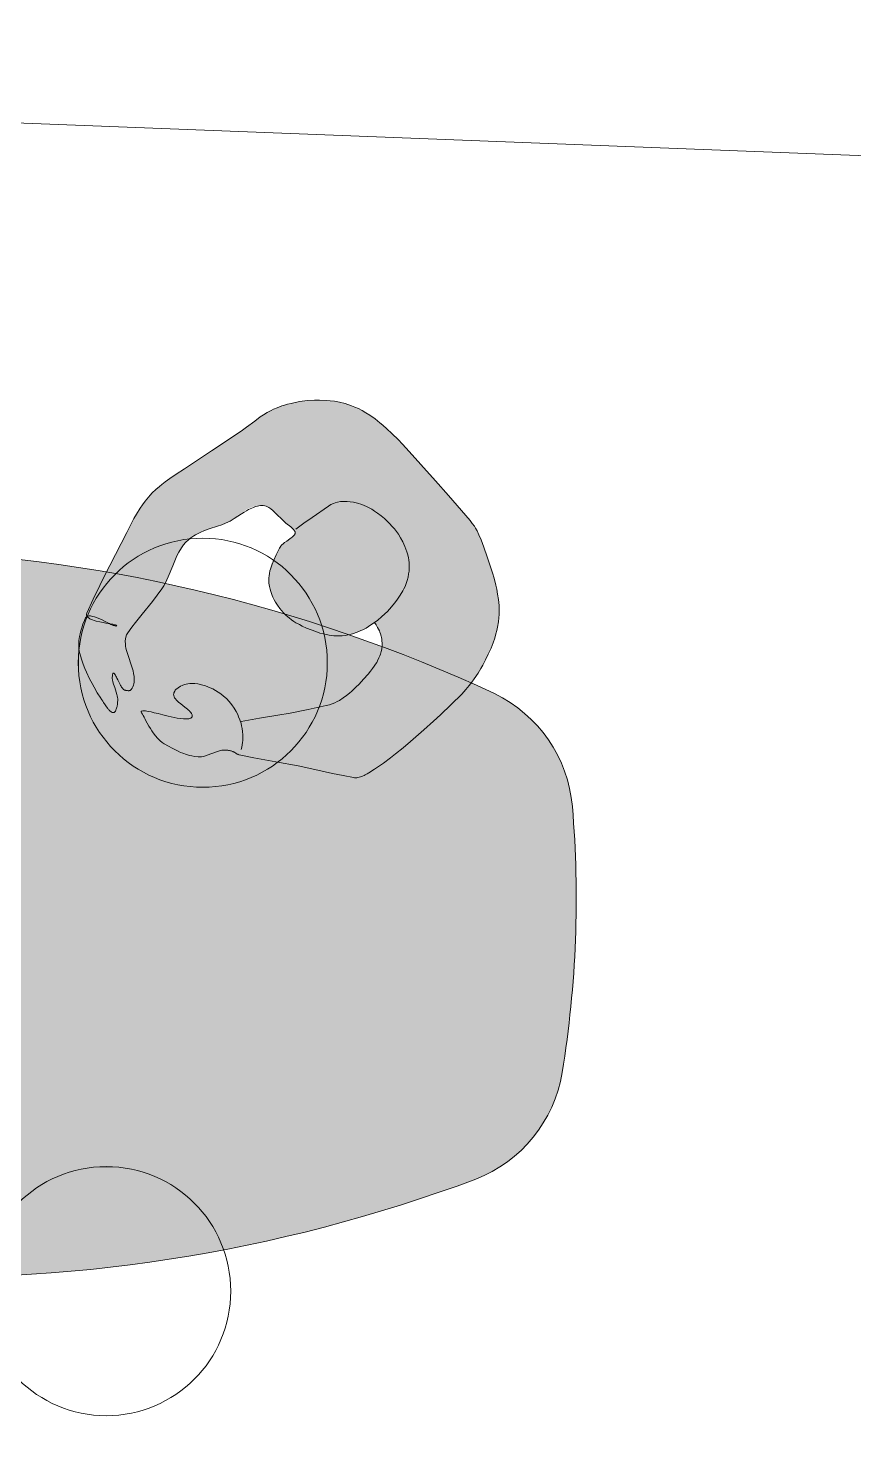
# Model space of a CAD drawing. Header units: millimetres. Extents: x 20651 to 33487, y 27202 to 35815.
# Drawn here: x 29586 to 30780, y 33779 to 35815 of the extents above; entities that cross this region are included whole.
import ezdxf

# ---------------------------------------------------------------- set-up
doc = ezdxf.new("R2010")
doc.units = ezdxf.units.MM
doc.header["$MEASUREMENT"] = 0
for name, color, linetype, lineweight in [('FURN-FREE', 1, 'Continuous', 0), ('PRES-FILL', 7, 'Continuous', 0), ('PRES-PEOP', 42, 'Continuous', 0)]:
    doc.layers.add(name, color=color, linetype=linetype, lineweight=lineweight)

# ---------------------------------------------------------------- blocks, each defined once
blk = doc.blocks.new('*U22')
at = {"color": 0, "linetype": 'ByBlock', "lineweight": -2}
for points in [[(-142.2, 123.4), (-160.9, 93.7), (-190.5, 112.4), (-171.8, 142)], [(159.5, 81.4), (143.2, 112.3), (174.2, 128.6), (190.5, 97.7)], [(-27.7, -158.9), (7.3, -160.3), (5.9, -195.3), (-29.1, -193.9)]]:
    blk.add_wipeout(points, dxfattribs=at)
blk.add_wipeout([(176.4, 8.3), (176.5, 19.6), (175.8, 30.9), (174.5, 42.1), (172.5, 53.3), (169.7, 64.2), (166.3, 75), (162.2, 85.6), (157.5, 95.8), (152.1, 105.8), (146.1, 115.4), (139.5, 124.6), (132.4, 133.3), (124.7, 141.6), (116.5, 149.4), (107.9, 156.7), (98.8, 163.4), (89.3, 169.5), (79.4, 175.1), (69.2, 179.9), (58.7, 184.2), (48, 187.7), (37.1, 190.6), (26, 192.8), (14.8, 194.3), (3.5, 195.1), (-7.8, 195.2), (-19.1, 194.6), (-30.3, 193.2), (-41.5, 191.2), (-52.4, 188.5), (-63.2, 185.1), (-73.8, 181), (-84, 176.2), (-94, 170.9), (-103.6, 164.9), (-112.8, 158.3), (-121.5, 151.1), (-129.8, 143.5), (-137.6, 135.3), (-144.9, 126.6), (-151.6, 117.5), (-157.7, 108), (-163.3, 98.1), (-168.1, 87.9), (-172.4, 77.5), (-176, 66.7), (-178.8, 55.8), (-181, 44.7), (-182.5, 33.5), (-183.3, 22.2), (-183.4, 10.9), (-182.8, -0.4), (-181.5, -11.6), (-179.4, -22.7), (-176.7, -33.7), (-173.3, -44.5), (-169.2, -55), (-164.4, -65.3), (-159.1, -75.2), (-153.1, -84.8), (-146.5, -94), (-139.3, -102.8), (-131.7, -111.1), (-123.5, -118.9), (-114.8, -126.2), (-105.7, -132.9), (-96.2, -139), (-86.3, -144.5), (-76.1, -149.4), (-65.7, -153.7), (-54.9, -157.2), (-44, -160.1), (-32.9, -162.3), (-21.7, -163.8), (-10.4, -164.6), (0.9, -164.7), (12.2, -164.1), (23.4, -162.7), (34.5, -160.7), (45.5, -157.9), (56.3, -154.5), (66.8, -150.4), (77.1, -145.7), (87, -140.3), (96.6, -134.3), (105.8, -127.8), (114.6, -120.6), (122.9, -112.9), (130.7, -104.7), (138, -96.1), (144.7, -87), (150.8, -77.5), (156.3, -67.6), (161.2, -57.4), (165.4, -46.9), (169, -36.2), (171.9, -25.3), (174.1, -14.2)], dxfattribs=at)
blk.add_circle((-3.5, 15.3), 180, dxfattribs=at)
blk = doc.blocks.new('*U24')
at = {"color": 0, "linetype": 'ByBlock', "lineweight": -2}
for points in [[(-142.2, 123.4), (-160.9, 93.7), (-190.5, 112.4), (-171.8, 142)], [(159.5, 81.4), (143.2, 112.3), (174.2, 128.6), (190.5, 97.7)], [(-27.7, -158.9), (7.3, -160.3), (5.9, -195.3), (-29.1, -193.9)]]:
    blk.add_wipeout(points, dxfattribs=at)
blk.add_wipeout([(176.4, 8.3), (176.5, 19.6), (175.8, 30.9), (174.5, 42.1), (172.5, 53.3), (169.7, 64.2), (166.3, 75), (162.2, 85.6), (157.5, 95.8), (152.1, 105.8), (146.1, 115.4), (139.5, 124.6), (132.4, 133.3), (124.7, 141.6), (116.5, 149.4), (107.9, 156.7), (98.8, 163.4), (89.3, 169.5), (79.4, 175.1), (69.2, 179.9), (58.7, 184.2), (48, 187.7), (37.1, 190.6), (26, 192.8), (14.8, 194.3), (3.5, 195.1), (-7.8, 195.2), (-19.1, 194.6), (-30.3, 193.2), (-41.5, 191.2), (-52.4, 188.5), (-63.2, 185.1), (-73.8, 181), (-84, 176.2), (-94, 170.9), (-103.6, 164.9), (-112.8, 158.3), (-121.5, 151.1), (-129.8, 143.5), (-137.6, 135.3), (-144.9, 126.6), (-151.6, 117.5), (-157.7, 108), (-163.3, 98.1), (-168.1, 87.9), (-172.4, 77.5), (-176, 66.7), (-178.8, 55.8), (-181, 44.7), (-182.5, 33.5), (-183.3, 22.2), (-183.4, 10.9), (-182.8, -0.4), (-181.5, -11.6), (-179.4, -22.7), (-176.7, -33.7), (-173.3, -44.5), (-169.2, -55), (-164.4, -65.3), (-159.1, -75.2), (-153.1, -84.8), (-146.5, -94), (-139.3, -102.8), (-131.7, -111.1), (-123.5, -118.9), (-114.8, -126.2), (-105.7, -132.9), (-96.2, -139), (-86.3, -144.5), (-76.1, -149.4), (-65.7, -153.7), (-54.9, -157.2), (-44, -160.1), (-32.9, -162.3), (-21.7, -163.8), (-10.4, -164.6), (0.9, -164.7), (12.2, -164.1), (23.4, -162.7), (34.5, -160.7), (45.5, -157.9), (56.3, -154.5), (66.8, -150.4), (77.1, -145.7), (87, -140.3), (96.6, -134.3), (105.8, -127.8), (114.6, -120.6), (122.9, -112.9), (130.7, -104.7), (138, -96.1), (144.7, -87), (150.8, -77.5), (156.3, -67.6), (161.2, -57.4), (165.4, -46.9), (169, -36.2), (171.9, -25.3), (174.1, -14.2)], dxfattribs=at)
blk.add_circle((-3.5, 15.3), 180, dxfattribs=at)
blk = doc.blocks.new('*U25')
at = {"layer": 'PRES-FILL', "linetype": 'ByBlock', "lineweight": -2, "extrusion": (0, 0, -1)}
h = blk.add_hatch(color=0, dxfattribs=at)
edge = h.paths.add_edge_path(flags=16)
edge.add_spline(control_points=[(87.1, -291.1), (88.9, -288.5), (89.4, -283.3), (89.5, -277.4)], knot_values=[0, 0, 0, 0, 1, 1, 1, 1], degree=3, periodic=0)
edge.add_spline(control_points=[(89.5, -277.4), (94.1, -264.3), (102.3, -248.1), (95, -247.6), (88, -247), (89.7, -264.1), (89.5, -277.4)], knot_values=[0, 0, 0, 0, 0.509531, 0.509531, 0.509531, 1, 1, 1, 1], degree=3, periodic=0)
edge.add_spline(control_points=[(89.5, -277.4), (87.5, -283), (86.2, -288.1), (87.1, -291.1)], knot_values=[0, 0, 0, 0, 1, 1, 1, 1], degree=3, periodic=0)
edge.add_spline(control_points=[(87.1, -291.1), (86, -292.7), (84.3, -293.3), (82, -292.6), (63.6, -286.7), (44.9, -280.7), (26.4, -274.1), (4, -266.1), (-18.4, -258.1), (-40.8, -249.8), (-62.1, -241.9), (-84, -234.3), (-102, -220.3), (-117.4, -208.3), (-129.9, -193.2), (-142.6, -178.6), (-163, -155.2), (-182.9, -131.3), (-203.2, -107.9), (-213.2, -96.5), (-224.2, -86), (-234.3, -74.7), (-246.7, -60.8), (-254.8, -44.4), (-259.7, -25), (-268.8, 10.8), (-269.4, 46.9), (-252.7, 77.9), (-241.3, 99.1), (-227.3, 117.8), (-212, 135.7), (-198.2, 151.6), (-184.4, 167.6), (-170.6, 183.5), (-153.9, 202.7), (-137.1, 221.9), (-119.8, 240.6), (-106.8, 254.7), (-88.4, 262.4), (-71.1, 271.5), (-49.3, 282.9), (-28.3, 292.7), (-3.3, 297.3), (21.5, 302), (44.7, 298.6), (68.4, 290.7), (91.1, 283.2), (111.9, 273.8), (130.5, 259.8), (157.5, 239.5), (182.8, 217.5), (207.6, 194.9), (226.2, 177.9), (244, 160), (260.3, 140.7), (265.4, 134.8), (270.1, 127.5), (269.8, 119.5), (269, 91.5), (265, 65.1), (263.2, 38), (261.2, 9.3), (260.2, -19.6), (257.9, -48.3), (257.6, -51.7), (255, -54.6), (254.2, -58), (253.4, -61.6), (253.2, -65.2), (253.5, -68.8), (254.4, -82.4), (267.6, -92.2), (268.2, -106.7), (269, -125.4), (262.5, -142.7), (255.6, -157.8), (248.2, -173.7), (230.6, -189), (215.1, -195.9), (194.6, -205.1), (227.5, -119.8), (210.4, -122.7), (200.6, -124.4), (194.9, -152.8), (181.9, -153.3), (179.8, -153.3), (175.7, -153.3), (175.6, -151), (174.7, -121.2), (175.9, -84.2), (191.9, -63.8), (196.2, -58.4), (202.4, -54.5), (209.7, -51.7)], knot_values=[0, 0, 0, 0, 0.004098, 0.004098, 0.004098, 0.036354, 0.036354, 0.036354, 0.07573, 0.07573, 0.07573, 0.113201, 0.113201, 0.113201, 0.145266, 0.145266, 0.145266, 0.196552, 0.196552, 0.196552, 0.221625, 0.221625, 0.221625, 0.252365, 0.252365, 0.252365, 0.309173, 0.309173, 0.309173, 0.348127, 0.348127, 0.348127, 0.382965, 0.382965, 0.382965, 0.425054, 0.425054, 0.425054, 0.456865, 0.456865, 0.456865, 0.496842, 0.496842, 0.496842, 0.536467, 0.536467, 0.536467, 0.574696, 0.574696, 0.574696, 0.630228, 0.630228, 0.630228, 0.671879, 0.671879, 0.671879, 0.684675, 0.684675, 0.684675, 0.729775, 0.729775, 0.729775, 0.777357, 0.777357, 0.777357, 0.783126, 0.783126, 0.783126, 0.789055, 0.789055, 0.789055, 0.811446, 0.811446, 0.811446, 0.840448, 0.840448, 0.840448, 0.871083, 0.871083, 0.871083, 0.911485, 0.911485, 0.911485, 0.934486, 0.934486, 0.934486, 0.938181, 0.938181, 0.938181, 0.987094, 0.987094, 0.987094, 1, 1, 1, 1], degree=3, periodic=0)
edge.add_line((209.7, -51.7), (194, 0))
edge.add_spline(control_points=[(194, 0), (187, 22.7), (179.6, 45.3), (171.5, 67.7), (163, 91.4), (139.6, 107.6), (118.7, 121.9), (107.4, 129.7), (96.1, 136.5), (80.5, 136.9), (68.4, 137.2), (58.5, 133.8), (50.1, 127.2)], knot_values=[0, 0, 0, 0, 0.324205, 0.324205, 0.324205, 0.66843, 0.66843, 0.66843, 0.855113, 0.855113, 0.855113, 1, 1, 1, 1], degree=3, periodic=0)
edge.add_line((50.1, 127.2), (43.4, 121.9))
edge.add_spline(control_points=[(43.4, 121.9), (53, 112), (61.7, 101.2), (66.2, 86.4), (72, 67.4), (70.6, 51.9), (65.8, 32.4), (60.9, 12.4), (52.4, -3.9), (40.5, -16.6), (29.8, -28), (15.7, -35.9), (-4.1, -37.8), (-21.4, -39.5), (-32.8, -32.6), (-46, -27.7), (-56.1, -23.9), (-64, -4.3), (-73.4, -9.4), (-78.2, -11.9), (-80, -18.4), (-83, -23.2), (-90.4, -35.2), (-104.9, -43.5), (-103.9, -59.9), (-102.6, -82.9), (-81.9, -92.8), (-71.8, -109.6), (-62.8, -124.7), (-56.9, -143.1), (-45.7, -155.8), (-27.6, -176.6), (8.7, -176.6), (33.9, -189.3), (57.3, -201), (80, -218.6), (102.9, -230.2), (126.4, -242.2), (170.3, -203.5), (183.9, -215.1), (185.4, -216.4), (186.2, -221.3), (185.7, -224), (184, -232.5), (161.6, -243.7), (165.3, -244.4), (170.3, -245.4), (189.8, -234), (202.1, -232.4), (207, -231.8), (219.2, -228.5), (217.4, -233.8), (214.3, -243.7), (208.3, -250.8), (201.7, -257.1), (184.8, -273.2), (168.6, -289.9), (141.4, -295.4), (121.8, -299.2), (104.3, -296.7), (90.1, -293.9), (88.5, -293.6), (87.5, -292.6), (87.1, -291.1)], knot_values=[0, 0, 0, 0, 0.044568, 0.044568, 0.044568, 0.101682, 0.101682, 0.101682, 0.159954, 0.159954, 0.159954, 0.212108, 0.212108, 0.212108, 0.25772, 0.25772, 0.25772, 0.292514, 0.292514, 0.292514, 0.310285, 0.310285, 0.310285, 0.355053, 0.355053, 0.355053, 0.417583, 0.417583, 0.417583, 0.47369, 0.47369, 0.47369, 0.564976, 0.564976, 0.564976, 0.649839, 0.649839, 0.649839, 0.736981, 0.736981, 0.736981, 0.746599, 0.746599, 0.746599, 0.777051, 0.777051, 0.777051, 0.817948, 0.817948, 0.817948, 0.83422, 0.83422, 0.83422, 0.863911, 0.863911, 0.863911, 0.939425, 0.939425, 0.939425, 0.993629, 0.993629, 0.993629, 1, 1, 1, 1], degree=3, periodic=0)
at = {"layer": 'PRES-PEOP', "color": 0, "linetype": 'ByBlock', "lineweight": -2, "extrusion": (0, 0, -1), "flags": 128}
for points in [[(250.1, -46.7), (246.4, -46.1), (243, -45.8), (239.7, -45.8), (236.7, -45.8), (233.8, -46), (228.4, -46.8), (223.6, -47.8), (219.5, -49), (215.9, -50.2), (212.8, -51.4), (207.4, -53.9), (203.4, -56), (200.5, -57.8), (196.1, -60.7), (191.9, -63.8), (187.3, -67.9), (183.1, -72.3), (179.6, -76.8), (176.5, -81.3), (173.8, -85.7), (171.6, -90), (169.7, -94.2), (168.2, -98.1), (166.9, -101.9), (165.1, -109), (164.1, -115.1), (163.7, -120.5), (163.7, -125), (164, -128.9), (164.6, -132.1), (165.3, -134.9), (166.9, -139.5), (168.6, -142.8), (170, -145.1), (172.6, -148.2), (175.6, -151), (175.9, -151.3), (176.3, -151.5), (176.6, -151.7), (176.9, -151.9), (177.5, -152.2), (178.1, -152.4), (178.6, -152.6), (179, -152.7), (179.8, -152.9), (180.4, -153), (180.8, -153.1), (181.4, -153.2), (181.9, -153.3), (183, -153.3), (184, -153.1), (185, -152.8), (185.9, -152.4), (186.8, -151.9), (187.7, -151.3), (189.3, -149.9), (190.7, -148.3), (192, -146.6), (193.3, -144.9), (195.5, -141.4), (199.3, -135), (200.7, -132.7), (201.9, -130.7), (202.9, -129.1), (203.8, -127.8), (204.6, -126.8), (206.1, -125.2), (207.1, -124.2), (207.9, -123.6), (209.2, -123), (209.8, -122.8), (210.4, -122.7), (211.8, -122.8), (213, -123.4), (213.9, -124.3), (214.6, -125.5), (215.2, -127), (215.7, -128.7), (216, -130.6), (216.2, -132.6), (216.4, -134.7), (216.4, -139.2), (216.3, -143.8), (216, -148.3), (215.1, -157.3), (214.2, -165.3), (213.4, -172.1), (212.8, -177.7), (212.3, -182.2), (212, -185.8), (211.9, -188.7), (211.8, -190.9), (211.9, -192.5), (212, -193.8), (212.1, -194.7), (212.6, -195.9), (213, -196.4), (213.4, -196.6), (214.2, -196.5), (215.1, -195.9), (216.9, -194.5), (218.8, -193.1), (220.9, -191.7), (223, -190.2), (225, -188.8), (229.2, -185.9), (232.9, -183.1), (236.3, -180.5), (239.2, -178.1), (241.7, -175.9), (245.9, -171.8), (248.8, -168.5), (250.8, -166), (252.2, -164), (254, -160.9), (255.6, -157.8), (258.3, -151.3), (260.5, -145.7), (262.3, -140.8), (263.8, -136.5), (264.9, -132.8), (265.8, -129.5), (267.1, -123.8), (267.7, -119.5), (268.1, -116.3), (268.3, -111.5), (268.2, -106.7), (267.9, -104.2), (267.4, -102), (266.7, -99.9), (266, -97.9), (264.3, -94.3), (257.6, -81.7), (256.1, -78.5), (255.1, -76.1), (254.5, -74.3), (253.9, -71.6), (253.6, -70.2), (253.5, -68.8), (253.4, -67.5), (253.4, -66.3), (253.4, -65.3), (253.4, -64.4), (253.5, -62.8), (253.6, -61.6), (253.7, -60.7), (253.9, -59.4), (254.2, -58), (254.4, -57.4), (254.6, -56.8), (254.8, -56.2), (255.2, -55.2), (256.1, -53.5), (256.7, -52.2), (257.1, -51.3), (257.4, -50.5), (257.6, -50), (257.8, -49.1), (257.9, -48.7), (257.9, -48.3), (259.4, -26.7), (261.2, 5.6), (263.2, 38), (264.8, 58.4), (267.6, 89), (268.9, 104.3), (269.8, 119.5), (269.8, 121), (269.8, 122.3), (269.6, 123.5), (269.4, 124.7), (269.1, 125.8), (268.4, 127.7), (267.7, 129.4), (267, 130.9), (266.3, 132.2), (265, 134.4), (263.9, 136), (262.2, 138.4), (260.3, 140.7), (254, 148.4), (248.4, 154.8), (243.5, 160.2), (234.8, 169.2), (228.2, 175.7), (218, 185.3), (207.6, 194.9), (188.8, 211.8), (174.7, 224.2), (163.9, 233.3), (147.5, 246.7), (130.5, 259.8), (123.4, 264.8), (117, 268.9), (111.4, 272.2), (106.4, 275), (97.5, 279.4), (90.5, 282.5), (85.2, 284.7), (76.9, 287.8), (68.4, 290.7), (59.2, 293.5), (51.2, 295.5), (44.2, 297), (38.2, 298), (32.9, 298.7), (28.3, 299.1), (20.3, 299.5), (14.3, 299.4), (9.9, 299.2), (3.3, 298.4), (-3.3, 297.3), (-11.9, 295.3), (-19.4, 293.2), (-26, 291.2), (-31.7, 289.2), (-41.6, 285.3), (-49, 282.2), (-60.1, 277), (-71.1, 271.5), (-84.3, 264.8), (-94, 259.7), (-101, 255.6), (-106.1, 252.3), (-109.7, 249.7), (-112.4, 247.6), (-116.2, 244.2), (-119.8, 240.6), (-132.8, 226.4), (-151.8, 205), (-170.6, 183.5), (-191.3, 159.6), (-212, 135.7), (-217.6, 129), (-222.5, 123.1), (-230.6, 112.7), (-236.5, 104.6), (-240.7, 98.3), (-243.8, 93.5), (-248.3, 85.9), (-252.7, 77.9), (-255.7, 71.6), (-258.2, 65.7), (-260.2, 60), (-261.8, 54.7), (-263, 49.6), (-264.9, 40.1), (-265.8, 31.7), (-266.3, 24.4), (-266.4, 18), (-266.2, 12.5), (-265.4, 2.8), (-264.4, -4.3), (-262.4, -14.8), (-259.7, -25), (-257.6, -31.5), (-255.6, -37.2), (-253.7, -42.2), (-251.8, -46.5), (-250.1, -50.2), (-246.8, -56.7), (-244, -61.4), (-241.8, -64.8), (-238.2, -69.9), (-234.3, -74.7), (-230.5, -79.1), (-223.6, -86.4), (-213.3, -97), (-208.2, -102.4), (-203.2, -107.9), (-172.9, -143.2), (-142.6, -178.6), (-133.1, -189.6), (-125.9, -197.7), (-120.3, -203.7), (-116, -208), (-112.6, -211.2), (-107.5, -215.8), (-102, -220.3), (-98.6, -222.9), (-95.2, -225.2), (-88.9, -229.1), (-83.1, -232.3), (-78, -234.9), (-68.9, -239), (-61.9, -241.9), (-40.8, -249.8), (-7.2, -262), (26.4, -274.1), (40.3, -279), (61.2, -285.9), (82, -292.6), (83.3, -292.9), (84.5, -292.8), (85.5, -292.5), (86.4, -292), (87.2, -291.3), (88, -290.4), (88.6, -289.4), (89.2, -288.3), (89.6, -287.1), (90.1, -285.9), (90.8, -283.2), (91.4, -280.5), (91.8, -277.7), (92.4, -272.3), (92.8, -267.5), (93, -263.3), (93.1, -259.9), (93.3, -257.1), (93.4, -254.8), (93.5, -253), (93.6, -251.6), (93.7, -250.5), (93.8, -249.7), (93.9, -249), (94.1, -248.2), (94.2, -247.7), (94.4, -247.5), (94.7, -247.4), (95, -247.6), (95.2, -248), (95.4, -248.6), (95.4, -249.4), (95.3, -250.2), (95.1, -251.2), (94.9, -252.3), (94.6, -253.4), (93.9, -255.8), (93.1, -258.3), (92.2, -260.8), (90.5, -265.8), (88.9, -270.4), (87.7, -274.4), (86.8, -277.8), (86.2, -280.7), (85.8, -283.2), (85.6, -285.1), (85.6, -286.8), (85.7, -288.1), (85.9, -289.2), (86.2, -290), (86.7, -291.4), (87.4, -292.2), (87.9, -292.8), (88.9, -293.4), (90.1, -293.9), (93, -294.7), (98.8, -296), (104.1, -297), (108.8, -297.8), (113.1, -298.3), (116.8, -298.6), (120.1, -298.7), (122.9, -298.8), (127.8, -298.5), (131.4, -298.1), (134, -297.6), (137.8, -296.7), (141.4, -295.4), (149.2, -291.8), (155.9, -288.5), (161.8, -285.3), (166.9, -282.4), (175.8, -276.8), (182.3, -272.3), (187.2, -268.8), (194.5, -263.1), (201.7, -257.1), (202.4, -256.5), (204, -255.2), (205.6, -253.8), (207.2, -252.5), (210.3, -249.8), (212.9, -247.4), (215, -245.3), (215.9, -244.4), (216.6, -243.6), (217.3, -242.8), (218.4, -241.3), (219.1, -240.1), (219.6, -239.1), (219.9, -238.3), (220.1, -237.6), (220.1, -237), (220, -236.5), (219.9, -236.1), (219.6, -235.4), (219.2, -235), (218.9, -234.7), (218.2, -234.2), (217.4, -233.8), (216.5, -233.5), (215.6, -233.2), (214.7, -233), (213.1, -232.6), (211.7, -232.4), (210.5, -232.3), (209.5, -232.2), (207.6, -232.2), (206.2, -232.2), (204.1, -232.3), (202.1, -232.4), (199.7, -232.7), (197.6, -233.2), (195.5, -233.8), (193.6, -234.5), (190.1, -236.1), (184, -239.1), (179.4, -241.3), (176, -242.8), (173.3, -243.6), (171.4, -244.1), (169.9, -244.3), (167.6, -244.5), (165.3, -244.4), (164.5, -244.3), (164, -244.1), (163.6, -243.9), (163.4, -243.6), (163.4, -243.3), (163.5, -243), (163.6, -242.7), (163.9, -242.3), (164.3, -241.9), (164.7, -241.5), (165.2, -241.1), (166.2, -240.3), (167.4, -239.5), (168.6, -238.6), (169.8, -237.8), (172.3, -236.2), (176.8, -233.1), (178.5, -232), (179.8, -230.9), (180.9, -230), (181.9, -229.3), (182.6, -228.6), (183.8, -227.4), (184.5, -226.5), (184.9, -225.9), (185.4, -224.9), (185.6, -224.5), (185.7, -224), (185.7, -223.5), (185.8, -223), (185.9, -222.5), (185.9, -222), (186, -221.1), (186, -220.2), (186, -219.4), (185.9, -218.7), (185.8, -218.2), (185.7, -217.7), (185.6, -217.3), (185.5, -216.9), (185.3, -216.6), (185.1, -216.2), (184.8, -215.9), (184.6, -215.6), (184.3, -215.3), (183.9, -215.1), (181.6, -213.9), (179.4, -213.1), (177.1, -212.6), (174.9, -212.3), (172.7, -212.2), (168.4, -212.5), (164.4, -213.3), (160.5, -214.4), (156.8, -215.8), (128.8, -228.7), (125.4, -230), (122.4, -231), (119.8, -231.6), (115.4, -232.4), (112.2, -232.5), (109.8, -232.3), (106.3, -231.6), (104.6, -231), (102.9, -230.2), (94.2, -225.5), (86.7, -221.1), (73.5, -212.9), (53.8, -200.5), (43.9, -194.6), (33.9, -189.3), (29, -187.1), (24.3, -185.2), (15.2, -182.3), (-1.3, -177.9), (-13.7, -174.4), (-18.2, -172.9), (-22.1, -171.5), (-28.6, -168.6), (-33.3, -166), (-36.7, -163.8), (-41.4, -160.1), (-43.6, -158.1), (-45.7, -155.8), (-47.9, -153.2), (-49.9, -150.7), (-51.5, -148.3), (-54.5, -143.6), (-56.8, -139.5), (-60.6, -132), (-66, -120.6), (-68.8, -115), (-71.8, -109.6), (-73.8, -106.5), (-75.8, -103.5), (-80.1, -98.1), (-88, -88.7), (-90.9, -85.1), (-93.3, -82), (-95.4, -79.3), (-97, -76.9), (-99.6, -72.7), (-101.2, -69.6), (-102.2, -67.2), (-102.9, -65.4), (-103.6, -62.7), (-103.9, -59.9), (-104, -58.8), (-103.9, -56.6), (-103.5, -54.5), (-102.9, -52.5), (-102.2, -50.7), (-101.4, -49), (-100.5, -47.4), (-98.7, -44.4), (-83, -23.2), (-78.3, -15.7), (-77.1, -13.9), (-76.2, -12.7), (-75.5, -11.8), (-74.5, -10.5), (-73.9, -9.9), (-73.4, -9.4), (-72.7, -8.8), (-72.1, -8.4), (-71.4, -8.2), (-70.8, -8.1), (-70.2, -8.1), (-69.6, -8.2), (-68.9, -8.4), (-68.3, -8.6), (-67.1, -9.2), (-66, -10), (-64.9, -10.9), (-63.8, -11.9), (-62.8, -12.9), (-60.9, -14.9), (-57.3, -18.7), (-54.6, -21.6), (-52.5, -23.5), (-50.9, -24.9), (-49.7, -25.8), (-48.8, -26.4), (-47.4, -27.1), (-46, -27.7), (-35.6, -31.3), (-27.6, -33.9), (-21.7, -35.5), (-17.2, -36.5), (-13.9, -37), (-11.4, -37.4), (-7.7, -37.7), (-4.1, -37.8), (-1.2, -37.7), (1.5, -37.4), (4.1, -37), (6.5, -36.6), (10.9, -35.4), (14.7, -34), (18.1, -32.6), (20.9, -31.2), (23.5, -29.8), (25.6, -28.5), (29.4, -26), (32.2, -23.9), (36.4, -20.4), (40.5, -16.6), (43.2, -13.7), (45.6, -11), (47.7, -8.5), (49.5, -6.1), (52.5, -1.6), (54.8, 2.3), (56.7, 5.8), (58.1, 9), (60.3, 14.5), (61.8, 18.8), (63.9, 25.4), (65.8, 32.4), (67.4, 39.2), (68.6, 45.3), (69.3, 50.6), (69.7, 55.2), (69.9, 59.2), (70, 62.8), (69.9, 65.8), (69.5, 71.1), (69, 75), (68.5, 77.9), (67.5, 82.2), (66.2, 86.4), (65.3, 88.9), (63.4, 93.5), (61.5, 97.4), (59.6, 100.8), (57.8, 103.7), (56.2, 106.2), (53.1, 110.6), (50.6, 113.8), (46.6, 118.5), (42.3, 123.1), (39.5, 125.9), (34.2, 130.9), (29.5, 135), (25.4, 138.3), (21.7, 141), (15, 145.4), (9.9, 148.5), (5.9, 150.7), (-0.2, 153.8), (-6.7, 156.6), (-10.1, 158), (-13.4, 159.1), (-16.5, 159.9), (-19.5, 160.6), (-22.3, 161.1), (-27.6, 161.8), (-32.3, 162), (-36.4, 162), (-39.9, 161.8), (-43, 161.5), (-48.3, 160.6), (-52.3, 159.6), (-55.1, 158.8), (-59.4, 157.3), (-63.4, 155.6), (-67.3, 153.6), (-70.9, 151.6), (-77.3, 147.6), (-82.7, 143.8), (-87.2, 140.1), (-91, 136.7), (-94.3, 133.5), (-97, 130.5), (-101.6, 125.1), (-104.9, 120.8), (-107.3, 117.4), (-110.7, 112), (-113.9, 106.4), (-116.2, 101.9), (-118.2, 97.5), (-119.8, 93.4), (-121.2, 89.5), (-122.3, 85.7), (-123.2, 82.2), (-124.4, 75.7), (-125.1, 69.9), (-125.2, 65), (-125.1, 60.7), (-124.7, 57.1), (-124.2, 54), (-123.6, 51.3), (-122.1, 46.8), (-120.8, 43.6), (-119.6, 41.3), (-117.5, 37.9), (-115, 34.8), (-95.8, 13.3), (-86, 2.7), (-76.2, -7.9)], [(209.7, -51.7), (201.8, -25.9), (194, 0), (188.7, 17), (180.4, 42.4), (176.1, 55), (171.5, 67.7), (169.8, 72), (167.8, 75.9), (165.8, 79.4), (163.8, 82.6), (161.7, 85.5), (157.5, 90.7), (153.4, 95), (149.6, 98.6), (146.1, 101.7), (139.7, 106.9), (134.7, 110.7), (126.8, 116.3), (118.7, 121.9), (114.1, 125), (110, 127.4), (106.4, 129.4), (103.2, 130.9), (100.4, 132.2), (97.9, 133.2), (93.6, 134.6), (90.4, 135.5), (87.9, 136), (84.2, 136.6), (80.5, 136.9), (78.6, 136.9), (76.7, 136.9), (75, 136.7), (71.7, 136.3), (68.8, 135.8), (66.3, 135.1), (64.1, 134.5), (62.2, 133.8), (59, 132.5), (56.6, 131.4), (54.9, 130.4), (52.5, 128.9), (50.1, 127.2), (46.8, 124.6), (43.4, 121.9)]]:
    blk.add_lwpolyline(points, dxfattribs=at)

msp = doc.modelspace()

# ---------------------------------------------------------------- linework, layer by layer
at = {"layer": 'FURN-FREE'}
msp.add_line((26023.4, 35815.4), (33223.5, 35537.2), dxfattribs=at)

# ---------------------------------------------------------------- block references
at = {"layer": 'FURN-FREE', "lineweight": 0, "rotation": 359.9997098895655}
for name, p in [('*U22', (29842.3, 34882.9)), ('*U24', (29702.7, 33974.6))]:
    msp.add_blockref(name, p, dxfattribs=at)

# ---------------------------------------------------------------- next in the draw order: hatches: boundary and pattern name
at = {"layer": 'FURN-FREE'}
msp.add_hatch(color=7, dxfattribs=at).paths.add_polyline_path([(30233.3, 34151.8, -0.102718), (29333, 34012.6, -0.102718), (28446.2, 34220.9, -0.265346), (28333.6, 34384.1, -0.06202), (28348.4, 34768.6, -0.265346), (28473.3, 34922.6, -0.102718), (29373.6, 35061.8, -0.102718), (30260.4, 34853.6, -0.265346), (30373, 34690.3, -0.06202), (30358.2, 34305.9, -0.265346)])

# ---------------------------------------------------------------- next in the draw order: linework, layer by layer
at = {"layer": 'FURN-FREE', "flags": 128}
msp.add_lwpolyline([(30233.3, 34151.8, -0.102718), (29333, 34012.6, -0.102718), (28446.2, 34220.9, -0.265346), (28333.6, 34384.1, -0.06202), (28348.4, 34768.6, -0.265346), (28473.3, 34922.6, -0.102718), (29373.6, 35061.8, -0.102718), (30260.4, 34853.6, -0.265346), (30373, 34690.3, -0.06202), (30358.2, 34305.9, -0.265346), (30233.3, 34151.8)], format="xyb", close=True, dxfattribs=at)

# ---------------------------------------------------------------- next in the draw order: block references
at = {"layer": 'PRES-FILL', "extrusion": (0, 0, -1), "xscale": 1.000009635247657, "yscale": 1.000009635247657, "zscale": 1.000009635247657, "rotation": 97.17745667879574}
msp.add_blockref('*U25', (-29971.6, 35014.9), dxfattribs=at)

doc.saveas('drawing.dxf')
